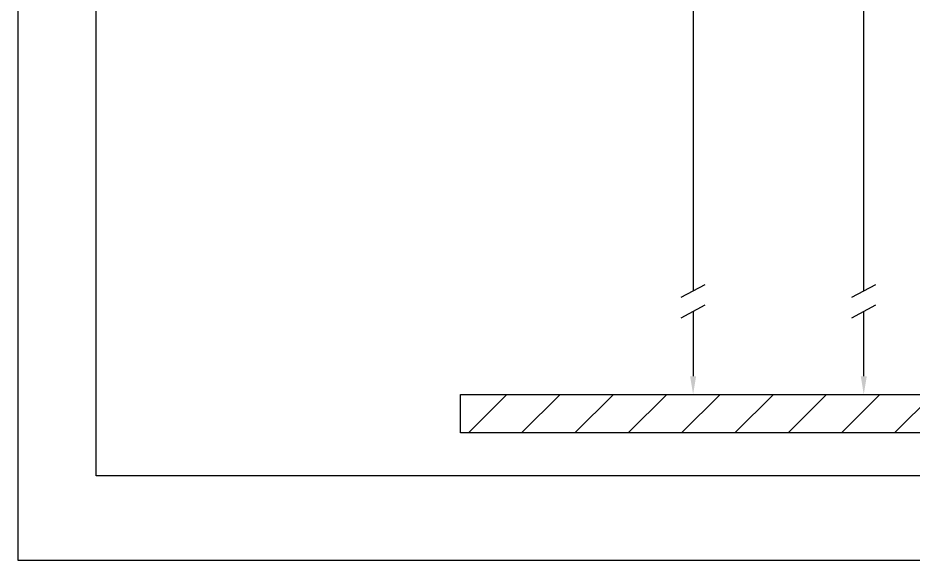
# Model space of a CAD drawing. Extents: x -4793 to -4496, y 492 to 912.
# Drawn here: x -4793.4 to -4644.9, y 492.1 to 582 of the extents above; entities that cross this region are included whole.
import ezdxf

# ---------------------------------------------------------------- set-up
doc = ezdxf.new("R2010")
doc.units = 0
doc.header["$LTSCALE"] = 7
doc.header["$MEASUREMENT"] = 0
doc.layers.get('0').update_dxf_attribs({"color": 2, "linetype": 'CONTINUOUS'})
doc.layers.add('D', color=2, linetype='CONTINUOUS')
doc.layers.add('TXT', color=5, linetype='CONTINUOUS')

# ---------------------------------------------------------------- blocks, each defined once
blk = doc.blocks.new('BORDER')
for p, q in [((1, 1), (0, 1)), ((0, 1), (0, 0))]:
    blk.add_line(p, q)

msp = doc.modelspace()

# ---------------------------------------------------------------- hatches: boundary and pattern name
at = {"layer": 'D'}
h = msp.add_hatch(dxfattribs=at)
h.set_pattern_fill('ANSI31', color=256, scale=50, style=0)
h.set_pattern_definition([(45, (-12521.0526, -2268.717), (-4.4194174, 4.4194174), [])])
h.paths.add_polyline_path([(-4720.02, 519.57), (-4543.21, 519.57), (-4543.21, 513.17), (-4720.02, 513.17)])

# ---------------------------------------------------------------- linework, layer by layer
for p, q in [((-4681.44, 836.18), (-4681.43, 536.75)), ((-4683.43, 535.68), (-4679.43, 537.81)), ((-4655.12, 535.68), (-4651.12, 537.81)), ((-4683.43, 532.29), (-4679.43, 534.41)), ((-4681.43, 533.35), (-4681.43, 526.92)), ((-4681.43, 533.35), (-4681.43, 532.14)), ((-4681.43, 533.35), (-4681.43, 522.57)), ((-4655.12, 532.29), (-4651.12, 534.41))]:
    msp.add_line(p, q, dxfattribs=at)
at = {"layer": 'D', "ltscale": 0.5}
for p, q in [((-4653.12, 536.75), (-4653.12, 809.78)), ((-4653.12, 532.14), (-4653.12, 533.35)), ((-4653.12, 526.92), (-4653.12, 533.35)), ((-4653.12, 522.57), (-4653.12, 533.35))]:
    msp.add_line(p, q, dxfattribs=at)
msp.add_lwpolyline([(-4720.02, 519.57), (-4543.21, 519.57), (-4543.21, 513.17), (-4720.02, 513.17)], close=True, dxfattribs=at)
at = {"layer": 'D'}
msp.add_solid([(-4681.93, 522.57), (-4680.93, 522.57), (-4681.43, 519.57)], dxfattribs=at)
at = {"layer": 'D', "ltscale": 0.5}
msp.add_solid([(-4653.62, 522.57), (-4652.62, 522.57), (-4653.12, 519.57)], dxfattribs=at)
at = {"layer": 'TXT'}
for p, q in [((-4780.44, 506.09), (-4780.44, 901.09)), ((-4506.44, 506.09), (-4780.44, 506.09))]:
    msp.add_line(p, q, dxfattribs=at)

# ---------------------------------------------------------------- block references
at = {"xscale": 420, "yscale": 297, "zscale": 420, "rotation": 90}
msp.add_blockref('BORDER', (-4496.44, 492.09), dxfattribs=at)

doc.saveas('drawing.dxf')
